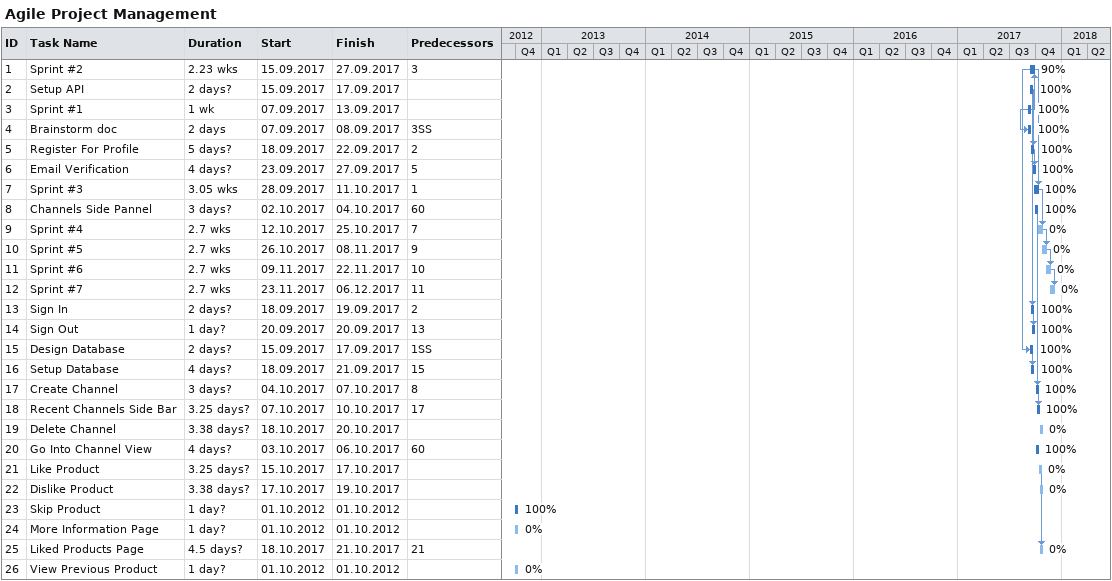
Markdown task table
Agile Project Management

| ID | Task | Duration | Start | Finish | Predecessors | % complete |
|---|---|---|---|---|---|---|
| 1 | Sprint #2 | 2.23w | 2017-09-15 | 2017-09-27 | 3 | 90 |
| 2 | Setup API | 2d? | 2017-09-15 | 2017-09-17 |  | 100 |
| 3 | Sprint #1 | 1w | 2017-09-07 | 2017-09-13 |  | 100 |
| 4 | Brainstorm doc | 2d | 2017-09-07 | 2017-09-08 | 3SS | 100 |
| 5 | Register For Profile | 5d? | 2017-09-18 | 2017-09-22 | 2 | 100 |
| 6 | Email Verification | 4d? | 2017-09-23 | 2017-09-27 | 5 | 100 |
| 7 | Sprint #3 | 3.05w | 2017-09-28 | 2017-10-11 | 1 | 100 |
| 8 | Channels Side Pannel | 3d? | 2017-10-02 | 2017-10-04 | 60 | 100 |
| 9 | Sprint #4 | 2.7w | 2017-10-12 | 2017-10-25 | 7 | 0 |
| 10 | Sprint #5 | 2.7w | 2017-10-26 | 2017-11-08 | 9 | 0 |
| 11 | Sprint #6 | 2.7w | 2017-11-09 | 2017-11-22 | 10 | 0 |
| 12 | Sprint #7 | 2.7w | 2017-11-23 | 2017-12-06 | 11 | 0 |
| 13 | Sign In | 2d? | 2017-09-18 | 2017-09-19 | 2 | 100 |
| 14 | Sign Out | 1d? | 2017-09-20 | 2017-09-20 | 13 | 100 |
| 15 | Design Database | 2d? | 2017-09-15 | 2017-09-17 | 1SS | 100 |
| 16 | Setup Database | 4d? | 2017-09-18 | 2017-09-21 | 15 | 100 |
| 17 | Create Channel | 3d? | 2017-10-04 | 2017-10-07 | 8 | 100 |
| 18 | Recent Channels Side Bar | 3.25d? | 2017-10-07 | 2017-10-10 | 17 | 100 |
| 19 | Delete Channel | 3.38d? | 2017-10-18 | 2017-10-20 |  | 0 |
| 20 | Go Into Channel View | 4d? | 2017-10-03 | 2017-10-06 | 60 | 100 |
| 21 | Like Product | 3.25d? | 2017-10-15 | 2017-10-17 |  | 0 |
| 22 | Dislike Product | 3.38d? | 2017-10-17 | 2017-10-19 |  | 0 |
| 23 | Skip Product | 1d? | 2012-10-01 | 2012-10-01 |  | 100 |
| 24 | More Information Page | 1d? | 2012-10-01 | 2012-10-01 |  | 0 |
| 25 | Liked Products Page | 4.5d? | 2017-10-18 | 2017-10-21 | 21 | 0 |
| 26 | View Previous Product | 1d? | 2012-10-01 | 2012-10-01 |  | 0 |
